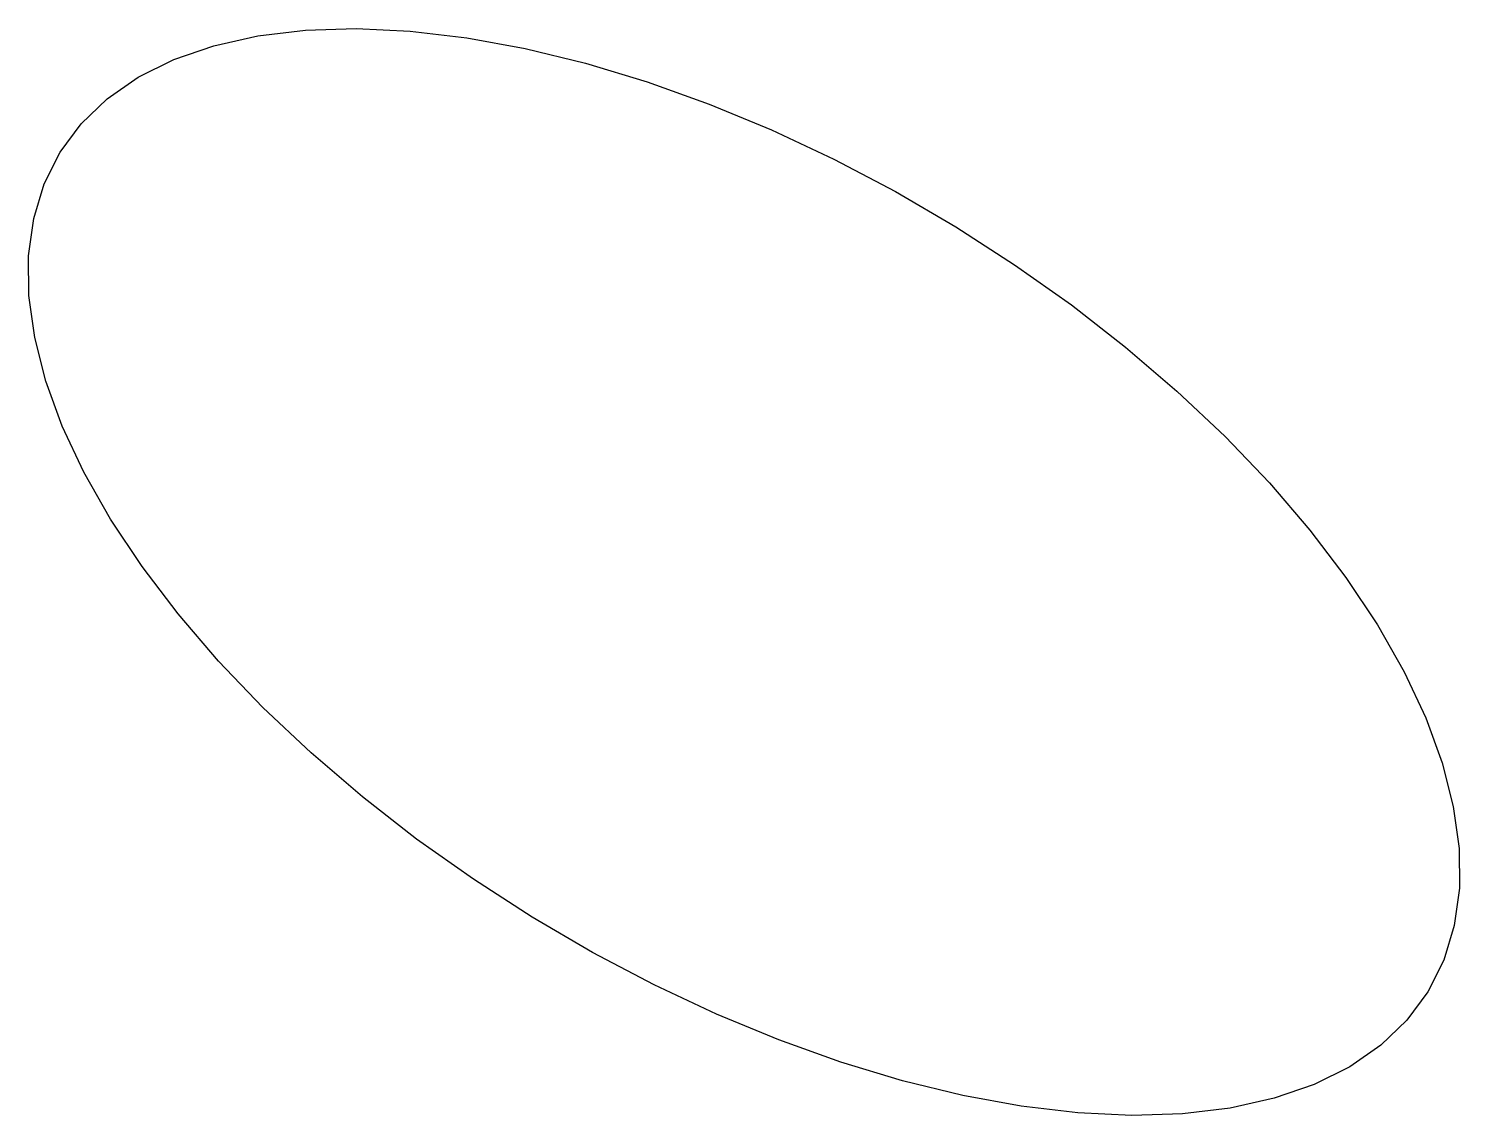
# Model space of a CAD drawing. Header units: metres. Extents: x -12209 to 21927, y -292849 to -276462.
# Drawn here: x -8920 to -7758, y -286022 to -285140 of the extents above; entities that cross this region are included whole.
import ezdxf

# ---------------------------------------------------------------- set-up
doc = ezdxf.new("R2010")
doc.units = ezdxf.units.M

msp = doc.modelspace()

# ---------------------------------------------------------------- linework, layer by layer
at = {"layer": 'LAYER'}
for p, q in [((-8769.38, -285153.81), (-8733.72, -285145.86)), ((-8769.38, -285153.81), (-8733.72, -285145.86)), ((-8733.72, -285145.86), (-8695.06, -285141.21)), ((-8733.72, -285145.86), (-8695.06, -285141.21)), ((-8695.06, -285141.21), (-8653.68, -285139.92)), ((-8695.06, -285141.21), (-8653.68, -285139.92)), ((-8653.68, -285139.92), (-8609.91, -285141.98)), ((-8653.68, -285139.92), (-8609.91, -285141.98)), ((-8609.91, -285141.98), (-8564.09, -285147.38)), ((-8609.91, -285141.98), (-8564.09, -285147.38)), ((-8564.09, -285147.38), (-8516.54, -285156.08)), ((-8564.09, -285147.38), (-8516.54, -285156.08)), ((-8801.77, -285165.02), (-8769.38, -285153.81)), ((-8801.77, -285165.02), (-8769.38, -285153.81)), ((-8516.54, -285156.08), (-8467.65, -285168.01)), ((-8516.54, -285156.08), (-8467.65, -285168.01)), ((-8830.63, -285179.39), (-8801.77, -285165.02)), ((-8830.63, -285179.39), (-8801.77, -285165.02)), ((-8467.65, -285168.01), (-8417.78, -285183.09)), ((-8467.65, -285168.01), (-8417.78, -285183.09)), ((-8855.75, -285196.81), (-8830.63, -285179.39)), ((-8855.75, -285196.81), (-8830.63, -285179.39)), ((-8417.78, -285183.09), (-8367.31, -285201.19)), ((-8417.78, -285183.09), (-8367.31, -285201.19)), ((-8876.94, -285217.16), (-8855.75, -285196.81)), ((-8876.94, -285217.16), (-8855.75, -285196.81)), ((-8367.31, -285201.19), (-8316.62, -285222.19)), ((-8367.31, -285201.19), (-8316.62, -285222.19)), ((-8894.04, -285240.28), (-8876.94, -285217.16)), ((-8894.04, -285240.28), (-8876.94, -285217.16)), ((-8316.62, -285222.19), (-8266.11, -285245.91)), ((-8316.62, -285222.19), (-8266.11, -285245.91)), ((-8906.91, -285265.99), (-8894.04, -285240.28)), ((-8906.91, -285265.99), (-8894.04, -285240.28)), ((-8894.04, -285240.28), (-8894.04, -285240.28)), ((-8894.04, -285240.28), (-8894.04, -285240.28)), ((-8266.11, -285245.91), (-8216.15, -285272.18)), ((-8266.11, -285245.91), (-8216.15, -285272.18)), ((-8915.47, -285294.09), (-8906.91, -285265.99)), ((-8915.47, -285294.09), (-8906.91, -285265.99)), ((-8216.15, -285272.18), (-8167.13, -285300.81)), ((-8216.15, -285272.18), (-8167.13, -285300.81)), ((-8919.63, -285324.38), (-8915.47, -285294.09)), ((-8919.63, -285324.38), (-8915.47, -285294.09)), ((-8167.13, -285300.81), (-8119.41, -285331.56)), ((-8167.13, -285300.81), (-8119.41, -285331.56)), ((-8919.38, -285356.63), (-8919.63, -285324.38)), ((-8919.38, -285356.63), (-8919.63, -285324.38)), ((-8119.41, -285331.56), (-8073.37, -285364.21)), ((-8119.41, -285331.56), (-8073.37, -285364.21)), ((-8914.71, -285390.58), (-8919.38, -285356.63)), ((-8914.71, -285390.58), (-8919.38, -285356.63)), ((-8073.37, -285364.21), (-8029.35, -285398.52)), ((-8073.37, -285364.21), (-8029.35, -285398.52)), ((-8905.66, -285425.97), (-8914.71, -285390.58)), ((-8905.66, -285425.97), (-8914.71, -285390.58)), ((-8029.35, -285398.52), (-7987.68, -285434.21)), ((-8029.35, -285398.52), (-7987.68, -285434.21)), ((-8892.29, -285462.55), (-8905.66, -285425.97)), ((-8892.29, -285462.55), (-8905.66, -285425.97)), ((-7987.68, -285434.21), (-7948.69, -285471.01)), ((-7987.68, -285434.21), (-7948.69, -285471.01)), ((-8874.72, -285500.03), (-8892.29, -285462.55)), ((-8874.72, -285500.03), (-8892.29, -285462.55)), ((-7948.69, -285471.01), (-7912.67, -285508.66)), ((-7948.69, -285471.01), (-7912.67, -285508.66)), ((-8853.07, -285538.12), (-8874.72, -285500.03)), ((-8853.07, -285538.12), (-8874.72, -285500.03)), ((-7912.67, -285508.66), (-7879.9, -285546.85)), ((-7912.67, -285508.66), (-7879.9, -285546.85)), ((-8827.51, -285576.54), (-8853.07, -285538.12)), ((-8827.51, -285576.54), (-8853.07, -285538.12)), ((-7879.9, -285546.85), (-7850.62, -285585.3)), ((-7879.9, -285546.85), (-7850.62, -285585.3)), ((-8798.23, -285615), (-8827.51, -285576.54)), ((-8798.23, -285615), (-8827.51, -285576.54)), ((-7850.62, -285585.3), (-7825.06, -285623.72)), ((-7850.62, -285585.3), (-7825.06, -285623.72)), ((-8765.45, -285653.19), (-8798.23, -285615)), ((-8765.45, -285653.19), (-8798.23, -285615)), ((-7825.06, -285623.72), (-7803.41, -285661.82)), ((-7825.06, -285623.72), (-7803.41, -285661.82)), ((-8729.43, -285690.83), (-8765.45, -285653.19)), ((-8729.43, -285690.83), (-8765.45, -285653.19)), ((-7803.41, -285661.82), (-7785.83, -285699.29)), ((-7803.41, -285661.82), (-7785.83, -285699.29)), ((-8690.44, -285727.64), (-8729.43, -285690.83)), ((-8690.44, -285727.64), (-8729.43, -285690.83)), ((-7785.83, -285699.29), (-7772.47, -285735.87)), ((-7785.83, -285699.29), (-7772.47, -285735.87)), ((-8648.78, -285763.33), (-8690.44, -285727.64)), ((-8648.78, -285763.33), (-8690.44, -285727.64)), ((-7772.47, -285735.87), (-7763.42, -285771.27)), ((-7772.47, -285735.87), (-7763.42, -285771.27)), ((-8604.76, -285797.63), (-8648.78, -285763.33)), ((-8604.76, -285797.63), (-8648.78, -285763.33)), ((-7763.42, -285771.27), (-7758.75, -285805.22)), ((-7763.42, -285771.27), (-7758.75, -285805.22)), ((-8558.71, -285830.28), (-8604.76, -285797.63)), ((-8558.71, -285830.28), (-8604.76, -285797.63)), ((-7758.75, -285805.22), (-7758.5, -285837.46)), ((-7758.75, -285805.22), (-7758.5, -285837.46)), ((-8511, -285861.04), (-8558.71, -285830.28)), ((-8511, -285861.04), (-8558.71, -285830.28)), ((-7758.5, -285837.46), (-7762.66, -285867.75)), ((-7758.5, -285837.46), (-7762.66, -285867.75)), ((-8461.97, -285889.66), (-8511, -285861.04)), ((-8461.97, -285889.66), (-8511, -285861.04)), ((-7762.66, -285867.75), (-7771.21, -285895.86)), ((-7762.66, -285867.75), (-7771.21, -285895.86)), ((-8412.02, -285915.94), (-8461.97, -285889.66)), ((-8412.02, -285915.94), (-8461.97, -285889.66)), ((-7771.21, -285895.86), (-7784.09, -285921.57)), ((-7771.21, -285895.86), (-7784.09, -285921.57)), ((-8361.5, -285939.66), (-8412.02, -285915.94)), ((-8361.5, -285939.66), (-8412.02, -285915.94)), ((-7784.09, -285921.57), (-7801.18, -285944.68)), ((-7784.09, -285921.57), (-7801.18, -285944.68)), ((-8310.82, -285960.65), (-8361.5, -285939.66)), ((-8310.82, -285960.65), (-8361.5, -285939.66)), ((-7801.18, -285944.68), (-7822.37, -285965.03)), ((-7801.18, -285944.68), (-7822.37, -285965.03)), ((-8260.35, -285978.76), (-8310.82, -285960.65)), ((-8260.35, -285978.76), (-8310.82, -285960.65)), ((-7822.37, -285965.03), (-7847.5, -285982.46)), ((-7822.37, -285965.03), (-7847.5, -285982.46)), ((-8210.47, -285993.83), (-8260.35, -285978.76)), ((-8210.47, -285993.83), (-8260.35, -285978.76)), ((-7847.5, -285982.46), (-7876.36, -285996.83)), ((-7847.5, -285982.46), (-7876.36, -285996.83)), ((-8161.58, -286005.77), (-8210.47, -285993.83)), ((-8161.58, -286005.77), (-8210.47, -285993.83)), ((-7876.36, -285996.83), (-7908.75, -286008.03)), ((-7876.36, -285996.83), (-7908.75, -286008.03)), ((-8114.04, -286014.47), (-8161.58, -286005.77)), ((-8114.04, -286014.47), (-8161.58, -286005.77)), ((-7908.75, -286008.03), (-7944.41, -286015.99)), ((-7908.75, -286008.03), (-7944.41, -286015.99)), ((-8068.21, -286019.87), (-8114.04, -286014.47)), ((-8068.21, -286019.87), (-8114.04, -286014.47)), ((-8024.44, -286021.93), (-8068.21, -286019.87)), ((-8024.44, -286021.93), (-8068.21, -286019.87)), ((-7983.07, -286020.63), (-8024.44, -286021.93)), ((-7983.07, -286020.63), (-8024.44, -286021.93)), ((-7944.41, -286015.99), (-7983.07, -286020.63)), ((-7944.41, -286015.99), (-7983.07, -286020.63))]:
    msp.add_line(p, q, dxfattribs=at)

doc.saveas('drawing.dxf')
